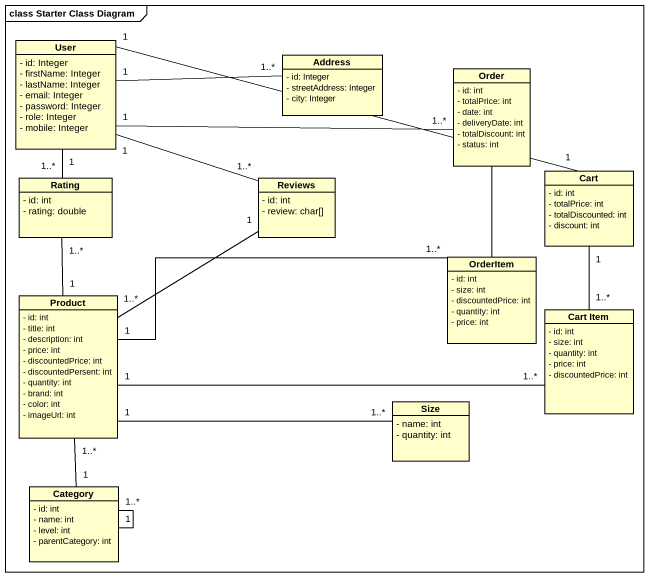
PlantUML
@startuml
mainframe class Starter Class Diagram
hide circle
hide empty members
skinparam classAttributeIconSize 0
class User {
  - id: Integer
  - firstName: Integer
  - lastName: Integer
  - email: Integer
  - password: Integer
  - role: Integer
  - mobile: Integer
}
class Address {
  - id: Integer
  - streetAddress: Integer
  - city: Integer
}
class Order {
  - id: int
  - totalPrice: int
  - date: int
  - deliveryDate: int
  - totalDiscount: int
  - status: int
}
class Rating {
  - id: int
  - rating: double
}
class Reviews {
  - id: int
  - review: char[]
}
class Cart {
  - id: int
  - totalPrice: int
  - totalDiscounted: int
  - discount: int
}
class OrderItem {
  - id: int
  - size: int
  - discountedPrice: int
  - quantity: int
  - price: int
}
class Product {
  - id: int
  - title: int
  - description: int
  - price: int
  - discountedPrice: int
  - discountedPersent: int
  - quantity: int
  - brand: int
  - color: int
  - imageUrl: int
}
class "Cart Item" as Cart_Item {
  - id: int
  - size: int
  - quantity: int
  - price: int
  - discountedPrice: int
}
class Size {
  - name: int
  - quantity: int
}
class Category {
  - id: int
  - name: int
  - level: int
  - parentCategory: int
}
User "1" -right- "1..*" Address
User "1" -right- "1..*" Order
User "1" -- "1..*" Rating
User "1" -right- "1..*" Reviews
Order -- OrderItem
Rating "1..*" -- "1" Product
Reviews "1" -- "1..*" Product
Cart "1" -left- "1" User
Cart "1" -- "1..*" Cart_Item
OrderItem "1..*" -left- "1" Product
Product "1" -right- "1..*" Cart_Item
Product "1" -right- "1..*" Size
Product "1..*" -- "1" Category
Category "1" -- "1..*" Category
@enduml
